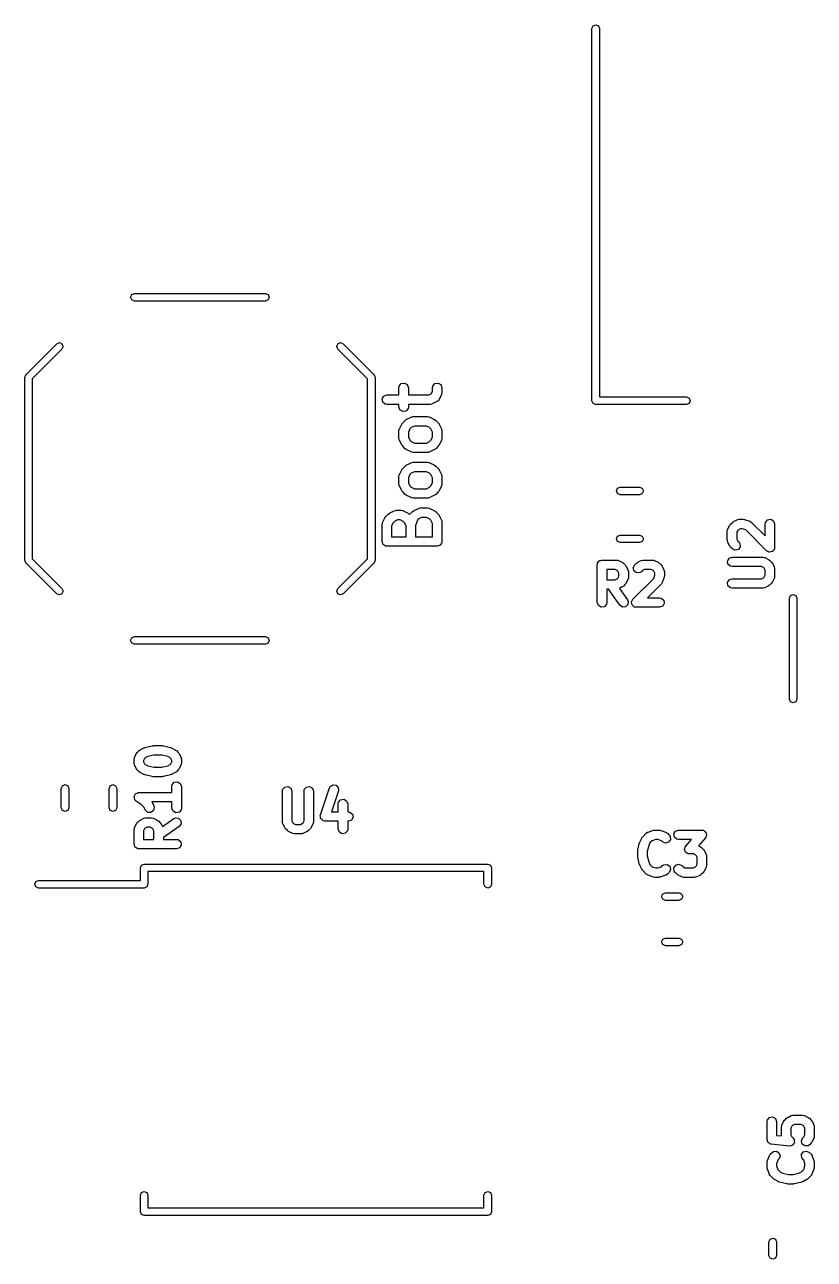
# Model space of a CAD drawing. Extents: x 184.8 to 212.7, y -69.8 to -26.1.
# Drawn here: x 184.83 to 197.35, y -47.03 to -27.46 of the extents above; entities that cross this region are included whole.
import ezdxf

# ---------------------------------------------------------------- set-up
doc = ezdxf.new("R2010")
doc.units = 0
doc.layers.add('BLACK', color=7, linetype='CONTINUOUS')

msp = doc.modelspace()

# ---------------------------------------------------------------- linework, layer by layer
at = {"layer": 'BLACK', "linetype": 'CONTINUOUS'}
for p, q in [((193.828, -27.52), (193.846, -27.4776)), ((193.828, -33.42), (193.828, -27.52)), ((193.846, -27.4776), (193.888, -27.46)), ((193.888, -27.46), (193.931, -27.4776)), ((193.931, -27.4776), (193.948, -27.52)), ((193.948, -27.52), (193.948, -33.36)), ((186.51, -31.78), (186.528, -31.7376)), ((186.528, -31.8224), (186.51, -31.78)), ((186.528, -31.7376), (186.57, -31.72)), ((186.57, -31.84), (186.528, -31.8224)), ((186.57, -31.72), (188.65, -31.72)), ((188.65, -31.84), (186.57, -31.84)), ((188.65, -31.72), (188.692, -31.7376)), ((188.692, -31.8224), (188.65, -31.84)), ((188.692, -31.7376), (188.71, -31.78)), ((188.71, -31.78), (188.692, -31.8224)), ((184.848, -33.0076), (185.338, -32.5176)), ((185.422, -32.6024), (184.95, -33.0749)), ((185.338, -32.5176), (185.38, -32.5)), ((185.38, -32.5), (185.422, -32.5176)), ((185.422, -32.5176), (185.44, -32.56)), ((185.44, -32.56), (185.422, -32.6024)), ((189.78, -32.56), (189.798, -32.5176)), ((189.798, -32.6024), (189.78, -32.56)), ((189.798, -32.5176), (189.84, -32.5)), ((190.27, -33.0749), (189.798, -32.6024)), ((189.84, -32.5), (189.882, -32.5176)), ((189.882, -32.5176), (190.372, -33.0076)), ((184.83, -33.05), (184.848, -33.0076)), ((184.83, -35.95), (184.83, -33.05)), ((184.848, -33.0076), (184.848, -33.0076)), ((190.372, -33.0076), (190.39, -33.05)), ((190.39, -33.05), (190.39, -35.95)), ((184.95, -33.0749), (184.95, -35.9251)), ((190.27, -35.9251), (190.27, -33.0749)), ((190.766, -33.2138), (190.77, -33.1882)), ((190.766, -33.3293), (190.766, -33.2138)), ((190.77, -33.1882), (190.803, -33.1489)), ((190.803, -33.1489), (190.854, -33.1399)), ((190.854, -33.1399), (190.898, -33.1656)), ((190.898, -33.1656), (190.916, -33.2138)), ((190.916, -33.2138), (190.916, -33.3293)), ((191.299, -33.2138), (191.303, -33.1882)), ((191.299, -33.2723), (191.299, -33.2138)), ((191.303, -33.1882), (191.336, -33.1489)), ((191.336, -33.1489), (191.387, -33.1399)), ((191.387, -33.1399), (191.431, -33.1656)), ((191.431, -33.1656), (191.449, -33.2138)), ((191.449, -33.2138), (191.449, -33.29)), ((190.5, -33.3913), (190.526, -33.3468)), ((190.509, -33.4418), (190.5, -33.3913)), ((190.548, -33.4748), (190.509, -33.4418)), ((190.526, -33.3468), (190.574, -33.3293)), ((190.574, -33.3293), (190.766, -33.3293)), ((190.916, -33.3293), (191.242, -33.3293)), ((191.242, -33.3293), (191.28, -33.3103)), ((191.28, -33.3103), (191.299, -33.2723)), ((191.369, -33.4333), (191.293, -33.4714)), ((191.377, -33.4251), (191.369, -33.4333)), ((191.387, -33.4207), (191.377, -33.4251)), ((191.403, -33.3997), (191.387, -33.4207)), ((191.441, -33.3235), (191.403, -33.3997)), ((191.444, -33.3157), (191.441, -33.3191)), ((191.441, -33.3191), (191.441, -33.3235)), ((191.449, -33.29), (191.444, -33.3157)), ((193.846, -33.4624), (193.828, -33.42)), ((193.888, -33.48), (193.846, -33.4624)), ((193.948, -33.36), (195.328, -33.36)), ((195.328, -33.36), (195.371, -33.3776)), ((195.371, -33.4624), (195.328, -33.48)), ((195.371, -33.3776), (195.388, -33.42)), ((195.388, -33.42), (195.371, -33.4624)), ((190.574, -33.4793), (190.548, -33.4748)), ((190.766, -33.4793), (190.574, -33.4793)), ((190.766, -33.5186), (190.766, -33.4793)), ((190.783, -33.5668), (190.766, -33.5186)), ((190.828, -33.5924), (190.783, -33.5668)), ((190.878, -33.5835), (190.828, -33.5924)), ((190.911, -33.5442), (190.878, -33.5835)), ((190.916, -33.5186), (190.911, -33.5442)), ((191.26, -33.4793), (190.916, -33.4793)), ((190.916, -33.4793), (190.916, -33.5186)), ((191.264, -33.4778), (191.26, -33.4793)), ((191.268, -33.4788), (191.264, -33.4778)), ((191.293, -33.4714), (191.268, -33.4788)), ((195.328, -33.48), (193.888, -33.48)), ((190.773, -33.866), (190.812, -33.7898)), ((190.812, -33.7898), (190.825, -33.7718)), ((190.825, -33.7718), (190.826, -33.7703)), ((190.826, -33.7703), (190.864, -33.7322)), ((190.864, -33.7322), (190.882, -33.7193)), ((190.882, -33.7193), (190.883, -33.7182)), ((190.883, -33.7182), (190.959, -33.6801)), ((190.961, -33.8469), (190.94, -33.8678)), ((190.959, -33.6801), (190.984, -33.6726)), ((191.011, -33.8221), (190.961, -33.8469)), ((190.984, -33.6726), (190.989, -33.6737)), ((190.989, -33.6737), (190.993, -33.6721)), ((190.993, -33.6721), (191.222, -33.6721)), ((191.204, -33.8221), (191.011, -33.8221)), ((191.253, -33.8469), (191.204, -33.8221)), ((191.222, -33.6721), (191.247, -33.6767)), ((191.247, -33.6767), (191.251, -33.6795)), ((191.251, -33.6795), (191.255, -33.6801)), ((191.274, -33.8678), (191.253, -33.8469)), ((191.255, -33.6801), (191.331, -33.7182)), ((191.331, -33.7182), (191.349, -33.7315)), ((191.349, -33.7315), (191.351, -33.7322)), ((191.351, -33.7322), (191.389, -33.7703)), ((191.389, -33.7703), (191.402, -33.7887)), ((191.402, -33.7887), (191.403, -33.7898)), ((191.403, -33.7898), (191.441, -33.866)), ((190.766, -33.8995), (190.77, -33.8739)), ((190.766, -34.0138), (190.766, -33.8995)), ((190.767, -34.018), (190.766, -34.0138)), ((190.766, -34.0224), (190.767, -34.018)), ((190.773, -34.0474), (190.766, -34.0224)), ((190.77, -33.8739), (190.773, -33.8704)), ((190.773, -33.8704), (190.773, -33.866)), ((190.812, -34.1235), (190.773, -34.0474)), ((190.94, -33.8678), (190.916, -33.9172)), ((190.916, -33.9172), (190.916, -33.9961)), ((190.916, -33.9961), (190.94, -34.0456)), ((190.94, -34.0456), (190.961, -34.0665)), ((191.253, -34.0665), (191.274, -34.0456)), ((191.299, -33.9172), (191.274, -33.8678)), ((191.274, -34.0456), (191.299, -33.9961)), ((191.299, -33.9961), (191.299, -33.9172)), ((191.441, -34.0474), (191.403, -34.1235)), ((191.441, -33.866), (191.448, -33.8909)), ((191.444, -34.0395), (191.441, -34.0429)), ((191.441, -34.0429), (191.441, -34.0474)), ((191.449, -34.0138), (191.444, -34.0395)), ((191.448, -33.8909), (191.447, -33.8953)), ((191.447, -33.8953), (191.449, -33.8995)), ((191.449, -33.8995), (191.449, -34.0138)), ((190.813, -34.1247), (190.812, -34.1235)), ((190.826, -34.143), (190.813, -34.1247)), ((190.864, -34.1811), (190.826, -34.143)), ((190.865, -34.1818), (190.864, -34.1811)), ((190.883, -34.1952), (190.865, -34.1818)), ((190.959, -34.2333), (190.883, -34.1952)), ((190.964, -34.2338), (190.959, -34.2333)), ((190.961, -34.0665), (191.011, -34.0912)), ((190.967, -34.2367), (190.964, -34.2338)), ((190.993, -34.2412), (190.967, -34.2367)), ((191.222, -34.2412), (190.993, -34.2412)), ((191.011, -34.0912), (191.204, -34.0912)), ((191.204, -34.0912), (191.253, -34.0665)), ((191.226, -34.2397), (191.222, -34.2412)), ((191.23, -34.2407), (191.226, -34.2397)), ((191.255, -34.2333), (191.23, -34.2407)), ((191.331, -34.1952), (191.255, -34.2333)), ((191.332, -34.194), (191.331, -34.1952)), ((191.351, -34.1811), (191.332, -34.194)), ((191.389, -34.143), (191.351, -34.1811)), ((191.39, -34.1415), (191.389, -34.143)), ((191.403, -34.1235), (191.39, -34.1415)), ((190.864, -34.456), (190.882, -34.4432)), ((190.882, -34.4432), (190.883, -34.442)), ((190.883, -34.442), (190.959, -34.4039)), ((190.959, -34.4039), (190.984, -34.3964)), ((190.984, -34.3964), (190.989, -34.3975)), ((190.989, -34.3975), (190.993, -34.396)), ((190.993, -34.396), (191.222, -34.396)), ((191.222, -34.396), (191.247, -34.4005)), ((191.247, -34.4005), (191.251, -34.4034)), ((191.251, -34.4034), (191.255, -34.4039)), ((191.255, -34.4039), (191.331, -34.442)), ((191.331, -34.442), (191.349, -34.4553)), ((190.766, -34.6233), (190.77, -34.5977)), ((190.766, -34.7376), (190.766, -34.6233)), ((190.77, -34.5977), (190.773, -34.5942)), ((190.773, -34.5898), (190.812, -34.5136)), ((190.773, -34.5942), (190.773, -34.5898)), ((190.812, -34.5136), (190.825, -34.4956)), ((190.825, -34.4956), (190.826, -34.4941)), ((190.826, -34.4941), (190.864, -34.456)), ((190.94, -34.5916), (190.916, -34.641)), ((190.961, -34.5707), (190.94, -34.5916)), ((191.011, -34.546), (190.961, -34.5707)), ((191.204, -34.546), (191.011, -34.546)), ((191.253, -34.5707), (191.204, -34.546)), ((191.274, -34.5916), (191.253, -34.5707)), ((191.299, -34.641), (191.274, -34.5916)), ((191.349, -34.4553), (191.351, -34.456)), ((191.351, -34.456), (191.389, -34.4941)), ((191.389, -34.4941), (191.402, -34.5125)), ((191.402, -34.5125), (191.403, -34.5136)), ((191.403, -34.5136), (191.441, -34.5898)), ((191.441, -34.5898), (191.448, -34.6148)), ((191.448, -34.6148), (191.447, -34.6191)), ((191.447, -34.6191), (191.449, -34.6233)), ((191.449, -34.6233), (191.449, -34.7376)), ((190.767, -34.7418), (190.766, -34.7376)), ((190.766, -34.7462), (190.767, -34.7418)), ((190.773, -34.7712), (190.766, -34.7462)), ((190.812, -34.8473), (190.773, -34.7712)), ((190.916, -34.641), (190.916, -34.7199)), ((190.916, -34.7199), (190.94, -34.7694)), ((190.94, -34.7694), (190.961, -34.7903)), ((190.961, -34.7903), (191.011, -34.815)), ((191.011, -34.815), (191.204, -34.815)), ((191.204, -34.815), (191.253, -34.7903)), ((191.253, -34.7903), (191.274, -34.7694)), ((191.274, -34.7694), (191.299, -34.7199)), ((191.299, -34.7199), (191.299, -34.641)), ((191.441, -34.7712), (191.403, -34.8473)), ((191.444, -34.7633), (191.441, -34.7667)), ((191.441, -34.7667), (191.441, -34.7712)), ((191.449, -34.7376), (191.444, -34.7633)), ((194.216, -34.85), (194.234, -34.8076)), ((194.234, -34.8076), (194.276, -34.79)), ((194.276, -34.79), (194.584, -34.79)), ((194.584, -34.79), (194.626, -34.8076)), ((194.626, -34.8076), (194.644, -34.85)), ((190.813, -34.8485), (190.812, -34.8473)), ((190.826, -34.8668), (190.813, -34.8485)), ((190.864, -34.9049), (190.826, -34.8668)), ((190.865, -34.9056), (190.864, -34.9049)), ((190.883, -34.919), (190.865, -34.9056)), ((190.959, -34.9571), (190.883, -34.919)), ((190.964, -34.9576), (190.959, -34.9571)), ((190.967, -34.9605), (190.964, -34.9576)), ((190.993, -34.965), (190.967, -34.9605)), ((191.222, -34.965), (190.993, -34.965)), ((191.226, -34.9635), (191.222, -34.965)), ((191.23, -34.9645), (191.226, -34.9635)), ((191.255, -34.9571), (191.23, -34.9645)), ((191.331, -34.919), (191.255, -34.9571)), ((191.332, -34.9178), (191.331, -34.919)), ((191.351, -34.9049), (191.332, -34.9178)), ((191.389, -34.8668), (191.351, -34.9049)), ((191.39, -34.8654), (191.389, -34.8668)), ((191.403, -34.8473), (191.39, -34.8654)), ((194.234, -34.8924), (194.216, -34.85)), ((194.276, -34.91), (194.234, -34.8924)), ((194.584, -34.91), (194.276, -34.91)), ((194.626, -34.8924), (194.584, -34.91)), ((194.644, -34.85), (194.626, -34.8924)), ((190.559, -35.256), (190.597, -35.2179)), ((190.597, -35.2179), (190.615, -35.2051)), ((190.615, -35.2051), (190.617, -35.2039)), ((190.617, -35.2039), (190.693, -35.1658)), ((190.693, -35.1658), (190.718, -35.1583)), ((190.718, -35.1583), (190.722, -35.1594)), ((190.722, -35.1594), (190.726, -35.1579)), ((190.726, -35.1579), (190.802, -35.1579)), ((190.802, -35.1579), (190.828, -35.1624)), ((190.828, -35.1624), (190.832, -35.1653)), ((190.832, -35.1653), (190.836, -35.1658)), ((190.836, -35.1658), (190.912, -35.2039)), ((190.912, -35.2039), (190.93, -35.2172)), ((190.93, -35.2172), (190.932, -35.2179)), ((190.932, -35.2179), (190.937, -35.2228)), ((190.937, -35.2228), (190.938, -35.222)), ((190.938, -35.222), (190.94, -35.2179)), ((190.94, -35.2179), (190.978, -35.1798)), ((190.978, -35.1798), (190.996, -35.167)), ((190.996, -35.167), (190.998, -35.1658)), ((190.998, -35.1658), (191.074, -35.1277)), ((191.074, -35.1277), (191.099, -35.1203)), ((191.099, -35.1203), (191.103, -35.1213)), ((191.103, -35.1213), (191.107, -35.1198)), ((191.107, -35.1198), (191.222, -35.1198)), ((191.222, -35.1198), (191.247, -35.1243)), ((191.247, -35.1243), (191.251, -35.1272)), ((191.251, -35.1272), (191.255, -35.1277)), ((191.255, -35.1277), (191.331, -35.1658)), ((191.331, -35.1658), (191.349, -35.1791)), ((191.349, -35.1791), (191.351, -35.1798)), ((191.351, -35.1798), (191.389, -35.2179)), ((191.389, -35.2179), (191.402, -35.2363)), ((190.499, -35.3852), (190.503, -35.3596)), ((190.499, -35.6519), (190.499, -35.3852)), ((190.503, -35.3596), (190.506, -35.3561)), ((190.506, -35.3561), (190.507, -35.3517)), ((190.507, -35.3517), (190.545, -35.2755)), ((190.545, -35.2755), (190.558, -35.2575)), ((190.558, -35.2575), (190.559, -35.256)), ((190.674, -35.3535), (190.649, -35.4029)), ((190.649, -35.4029), (190.649, -35.5769)), ((190.695, -35.3326), (190.674, -35.3535)), ((190.744, -35.3079), (190.695, -35.3326)), ((190.785, -35.3079), (190.744, -35.3079)), ((190.834, -35.3326), (190.785, -35.3079)), ((190.855, -35.3535), (190.834, -35.3326)), ((190.88, -35.4029), (190.855, -35.3535)), ((190.88, -35.5769), (190.88, -35.4029)), ((191.059, -35.3115), (191.03, -35.3974)), ((191.03, -35.3974), (191.03, -35.5769)), ((191.075, -35.2945), (191.059, -35.3115)), ((191.125, -35.2698), (191.075, -35.2945)), ((191.204, -35.2698), (191.125, -35.2698)), ((191.253, -35.2945), (191.204, -35.2698)), ((191.274, -35.3154), (191.253, -35.2945)), ((191.299, -35.3648), (191.274, -35.3154)), ((191.299, -35.5769), (191.299, -35.3648)), ((191.402, -35.2363), (191.403, -35.2374)), ((191.403, -35.2374), (191.441, -35.3136)), ((191.441, -35.3136), (191.448, -35.3386)), ((191.448, -35.3386), (191.447, -35.3429)), ((191.447, -35.3429), (191.449, -35.3471)), ((191.449, -35.3471), (191.449, -35.6519)), ((195.983, -35.455), (196.012, -35.3979)), ((196.012, -35.3979), (196.025, -35.3799)), ((196.025, -35.3799), (196.026, -35.3784)), ((196.026, -35.3784), (196.055, -35.3498)), ((196.055, -35.3498), (196.073, -35.337)), ((196.073, -35.337), (196.074, -35.3358)), ((196.074, -35.3358), (196.131, -35.3072)), ((196.131, -35.3072), (196.156, -35.2998)), ((196.156, -35.2998), (196.161, -35.3008)), ((196.161, -35.3008), (196.165, -35.2993)), ((196.165, -35.2993), (196.222, -35.2993)), ((196.222, -35.2993), (196.244, -35.3032)), ((196.244, -35.3032), (196.246, -35.3031)), ((196.246, -35.3031), (196.331, -35.3317)), ((196.331, -35.3317), (196.354, -35.3441)), ((196.354, -35.3441), (196.357, -35.3479)), ((196.357, -35.3479), (196.361, -35.3498)), ((196.361, -35.3498), (196.575, -35.5646)), ((196.575, -35.3743), (196.58, -35.3486)), ((196.575, -35.5646), (196.575, -35.3743)), ((196.58, -35.3486), (196.613, -35.3093)), ((196.613, -35.3093), (196.663, -35.3004)), ((196.663, -35.3004), (196.708, -35.3261)), ((196.708, -35.3261), (196.725, -35.3743)), ((196.725, -35.3743), (196.725, -35.7457)), ((190.649, -35.5769), (190.88, -35.5769)), ((191.03, -35.5769), (191.299, -35.5769)), ((194.216, -35.61), (194.234, -35.5676)), ((194.234, -35.6524), (194.216, -35.61)), ((194.234, -35.5676), (194.276, -35.55)), ((194.276, -35.55), (194.584, -35.55)), ((194.584, -35.55), (194.626, -35.5676)), ((194.626, -35.5676), (194.644, -35.61)), ((194.644, -35.61), (194.626, -35.6524)), ((195.975, -35.4886), (195.98, -35.4629)), ((195.975, -35.6314), (195.975, -35.4886)), ((195.98, -35.4629), (195.983, -35.4595)), ((195.983, -35.4595), (195.983, -35.455)), ((196.141, -35.4759), (196.125, -35.5063)), ((196.125, -35.5063), (196.125, -35.6137)), ((196.125, -35.6137), (196.141, -35.6441)), ((196.152, -35.4645), (196.141, -35.4759)), ((196.182, -35.4493), (196.152, -35.4645)), ((196.21, -35.4493), (196.182, -35.4493)), ((196.267, -35.4684), (196.21, -35.4493)), ((196.597, -35.7987), (196.267, -35.4684)), ((190.506, -35.6702), (190.499, -35.6519)), ((190.509, -35.6894), (190.506, -35.6702)), ((190.514, -35.6938), (190.509, -35.6894)), ((190.516, -35.7001), (190.514, -35.6938)), ((190.533, -35.7099), (190.516, -35.7001)), ((190.548, -35.7224), (190.533, -35.7099)), ((190.558, -35.7241), (190.548, -35.7224)), ((190.561, -35.7258), (190.558, -35.7241)), ((190.564, -35.7252), (190.561, -35.7258)), ((190.574, -35.7269), (190.564, -35.7252)), ((191.374, -35.7269), (190.574, -35.7269)), ((191.392, -35.7202), (191.374, -35.7269)), ((191.411, -35.7169), (191.392, -35.7202)), ((191.416, -35.7117), (191.411, -35.7169)), ((191.422, -35.7094), (191.416, -35.7117)), ((191.432, -35.6925), (191.422, -35.7094)), ((191.444, -35.6776), (191.432, -35.6925)), ((191.446, -35.6678), (191.444, -35.6776)), ((191.448, -35.6649), (191.446, -35.6678)), ((191.449, -35.6519), (191.447, -35.6616)), ((191.447, -35.6616), (191.448, -35.6649)), ((194.276, -35.67), (194.234, -35.6524)), ((194.584, -35.67), (194.276, -35.67)), ((194.626, -35.6524), (194.584, -35.67)), ((195.977, -35.6356), (195.975, -35.6314)), ((195.976, -35.64), (195.977, -35.6356)), ((195.983, -35.665), (195.976, -35.64)), ((196.012, -35.7221), (195.983, -35.665)), ((196.013, -35.7232), (196.012, -35.7221)), ((196.026, -35.7416), (196.013, -35.7232)), ((196.055, -35.7702), (196.026, -35.7416)), ((196.101, -35.7919), (196.055, -35.7702)), ((196.151, -35.7786), (196.101, -35.7919)), ((196.141, -35.6441), (196.161, -35.6641)), ((196.18, -35.7366), (196.151, -35.7786)), ((196.161, -35.6641), (196.176, -35.6854)), ((196.176, -35.6854), (196.18, -35.7366)), ((196.618, -35.8083), (196.597, -35.7987)), ((196.637, -35.8196), (196.618, -35.8083)), ((196.688, -35.8107), (196.666, -35.8146)), ((196.69, -35.808), (196.688, -35.8107)), ((196.693, -35.8072), (196.69, -35.808)), ((196.706, -35.7887), (196.693, -35.8072)), ((196.721, -35.7714), (196.706, -35.7887)), ((196.722, -35.7668), (196.721, -35.7714)), ((196.723, -35.7651), (196.722, -35.7668)), ((196.725, -35.7457), (196.723, -35.7618)), ((196.723, -35.7618), (196.723, -35.7651)), ((184.848, -35.9924), (184.83, -35.95)), ((185.338, -36.4824), (184.848, -35.9924)), ((184.95, -35.9251), (185.422, -36.3976)), ((189.798, -36.3976), (190.27, -35.9251)), ((190.372, -35.9924), (189.882, -36.4824)), ((190.39, -35.95), (190.372, -35.9924)), ((193.913, -36.0074), (193.915, -36.0045)), ((193.914, -36.0107), (193.913, -36.0074)), ((193.915, -36.0045), (193.917, -35.9948)), ((193.917, -35.9948), (193.929, -35.9798)), ((193.929, -35.9798), (193.939, -35.963)), ((193.939, -35.963), (193.945, -35.9607)), ((193.945, -35.9607), (193.95, -35.9555)), ((193.95, -35.9555), (193.969, -35.9521)), ((193.969, -35.9521), (193.987, -35.9454)), ((193.987, -35.9454), (194.216, -35.9454)), ((194.216, -35.9454), (194.241, -35.95)), ((194.241, -35.95), (194.245, -35.9528)), ((194.245, -35.9528), (194.249, -35.9533)), ((194.249, -35.9533), (194.306, -35.9819)), ((194.306, -35.9819), (194.324, -35.9953)), ((194.324, -35.9953), (194.326, -35.996)), ((194.326, -35.996), (194.354, -36.0245)), ((194.506, -36.0245), (194.534, -35.996)), ((194.534, -35.996), (194.552, -35.9831)), ((194.552, -35.9831), (194.554, -35.9819)), ((194.554, -35.9819), (194.611, -35.9533)), ((194.611, -35.9533), (194.636, -35.9459)), ((194.636, -35.9459), (194.64, -35.947)), ((194.64, -35.947), (194.644, -35.9454)), ((194.644, -35.9454), (194.787, -35.9454)), ((194.787, -35.9454), (194.813, -35.95)), ((194.813, -35.95), (194.816, -35.9528)), ((194.816, -35.9528), (194.821, -35.9533)), ((194.821, -35.9533), (194.878, -35.9819)), ((194.878, -35.9819), (194.896, -35.9953)), ((194.896, -35.9953), (194.897, -35.996)), ((194.897, -35.996), (194.926, -36.0245)), ((195.977, -35.9613), (196.002, -35.9168)), ((195.985, -36.0118), (195.977, -35.9613)), ((196.002, -35.9168), (196.05, -35.8993)), ((196.05, -35.8993), (196.536, -35.8993)), ((196.536, -35.8993), (196.562, -35.9038)), ((196.562, -35.9038), (196.565, -35.9067)), ((196.565, -35.9067), (196.57, -35.9072)), ((196.57, -35.9072), (196.627, -35.9358)), ((196.627, -35.9358), (196.645, -35.9491)), ((196.641, -35.819), (196.637, -35.8196)), ((196.644, -35.8204), (196.641, -35.819)), ((196.666, -35.8146), (196.644, -35.8204)), ((196.645, -35.9491), (196.646, -35.9498)), ((196.646, -35.9498), (196.675, -35.9784)), ((196.675, -35.9784), (196.688, -35.9968)), ((196.688, -35.9968), (196.689, -35.9979)), ((196.689, -35.9979), (196.718, -36.055)), ((193.912, -36.0204), (193.914, -36.0107)), ((193.912, -36.6204), (193.912, -36.0204)), ((194.198, -36.0954), (194.062, -36.0954)), ((194.062, -36.0954), (194.062, -36.2597)), ((194.228, -36.1106), (194.198, -36.0954)), ((194.24, -36.122), (194.228, -36.1106)), ((194.255, -36.1524), (194.24, -36.122)), ((194.24, -36.2331), (194.255, -36.2027)), ((194.255, -36.2027), (194.255, -36.1524)), ((194.354, -36.0245), (194.367, -36.0429)), ((194.367, -36.0429), (194.369, -36.044)), ((194.369, -36.044), (194.397, -36.1012)), ((194.397, -36.1012), (194.405, -36.1261)), ((194.405, -36.1261), (194.403, -36.1305)), ((194.403, -36.1305), (194.405, -36.1347)), ((194.405, -36.1347), (194.405, -36.2204)), ((194.484, -36.071), (194.506, -36.0245)), ((194.497, -36.1206), (194.484, -36.071)), ((194.539, -36.15), (194.497, -36.1206)), ((194.59, -36.1455), (194.539, -36.15)), ((194.612, -36.1306), (194.59, -36.1455)), ((194.632, -36.1106), (194.612, -36.1306)), ((194.662, -36.0954), (194.632, -36.1106)), ((194.769, -36.0954), (194.662, -36.0954)), ((194.8, -36.1106), (194.769, -36.0954)), ((194.811, -36.122), (194.8, -36.1106)), ((194.807, -36.2371), (194.826, -36.1797)), ((194.826, -36.1524), (194.811, -36.122)), ((194.826, -36.1797), (194.826, -36.1524)), ((194.926, -36.0245), (194.939, -36.0429)), ((194.939, -36.0429), (194.94, -36.044)), ((194.94, -36.044), (194.969, -36.1012)), ((194.969, -36.1012), (194.976, -36.1261)), ((194.976, -36.1919), (194.973, -36.2139)), ((194.976, -36.1261), (194.975, -36.1305)), ((194.975, -36.1305), (194.976, -36.1347)), ((194.976, -36.1347), (194.976, -36.1919)), ((196.025, -36.0448), (195.985, -36.0118)), ((196.05, -36.0493), (196.025, -36.0448)), ((196.518, -36.0493), (196.05, -36.0493)), ((196.549, -36.0645), (196.518, -36.0493)), ((196.56, -36.0759), (196.549, -36.0645)), ((196.575, -36.1063), (196.56, -36.0759)), ((196.56, -36.2156), (196.575, -36.1852)), ((196.575, -36.1852), (196.575, -36.1063)), ((196.718, -36.055), (196.725, -36.08)), ((196.725, -36.2029), (196.721, -36.2285)), ((196.725, -36.08), (196.724, -36.0844)), ((196.724, -36.0844), (196.725, -36.0886)), ((196.725, -36.0886), (196.725, -36.2029)), ((185.422, -36.3976), (185.44, -36.44)), ((189.78, -36.44), (189.798, -36.3976)), ((194.062, -36.2597), (194.198, -36.2597)), ((194.198, -36.2597), (194.228, -36.2445)), ((194.228, -36.2445), (194.24, -36.2331)), ((194.306, -36.3732), (194.264, -36.3947)), ((194.264, -36.3947), (194.391, -36.5774)), ((194.308, -36.372), (194.306, -36.3732)), ((194.326, -36.3592), (194.308, -36.372)), ((194.354, -36.3306), (194.326, -36.3592)), ((194.355, -36.3291), (194.354, -36.3306)), ((194.369, -36.3111), (194.355, -36.3291)), ((194.397, -36.254), (194.369, -36.3111)), ((194.398, -36.2495), (194.397, -36.254)), ((194.4, -36.2461), (194.398, -36.2495)), ((194.405, -36.2204), (194.4, -36.2461)), ((194.477, -36.5674), (194.807, -36.2371)), ((194.926, -36.3306), (194.711, -36.5454)), ((194.928, -36.3265), (194.926, -36.3306)), ((194.932, -36.3242), (194.928, -36.3265)), ((194.944, -36.3013), (194.932, -36.3242)), ((194.973, -36.2156), (194.944, -36.3013)), ((194.973, -36.2139), (194.973, -36.2156)), ((195.977, -36.3041), (196.002, -36.2597)), ((195.985, -36.3546), (195.977, -36.3041)), ((196.025, -36.3876), (195.985, -36.3546)), ((196.002, -36.2597), (196.05, -36.2421)), ((196.05, -36.3921), (196.025, -36.3876)), ((196.05, -36.2421), (196.518, -36.2421)), ((196.536, -36.3921), (196.05, -36.3921)), ((196.518, -36.2421), (196.549, -36.2269)), ((196.54, -36.3906), (196.536, -36.3921)), ((196.545, -36.3917), (196.54, -36.3906)), ((196.57, -36.3842), (196.545, -36.3917)), ((196.549, -36.2269), (196.56, -36.2156)), ((196.627, -36.3557), (196.57, -36.3842)), ((196.628, -36.3545), (196.627, -36.3557)), ((196.646, -36.3416), (196.628, -36.3545)), ((196.675, -36.313), (196.646, -36.3416)), ((196.676, -36.3116), (196.675, -36.313)), ((196.689, -36.2935), (196.676, -36.3116)), ((196.718, -36.2364), (196.689, -36.2935)), ((196.721, -36.2285), (196.718, -36.2319)), ((196.718, -36.2319), (196.718, -36.2364)), ((185.38, -36.5), (185.338, -36.4824)), ((185.422, -36.4824), (185.38, -36.5)), ((185.44, -36.44), (185.422, -36.4824)), ((189.798, -36.4824), (189.78, -36.44)), ((189.84, -36.5), (189.798, -36.4824)), ((189.882, -36.4824), (189.84, -36.5)), ((194.091, -36.4097), (194.062, -36.4097)), ((194.062, -36.4097), (194.062, -36.6204)), ((194.269, -36.6634), (194.091, -36.4097)), ((194.391, -36.5774), (194.402, -36.601)), ((194.456, -36.6074), (194.467, -36.5878)), ((194.467, -36.5878), (194.477, -36.5674)), ((194.711, -36.5454), (194.901, -36.5454)), ((194.901, -36.5454), (194.927, -36.55)), ((194.927, -36.55), (194.966, -36.5829)), ((194.966, -36.5829), (194.975, -36.6335)), ((196.96, -36.55), (196.978, -36.5076)), ((196.96, -37.35), (196.96, -36.55)), ((196.978, -36.5076), (197.02, -36.49)), ((197.02, -36.49), (197.062, -36.5076)), ((197.062, -36.5076), (197.08, -36.55)), ((197.08, -36.55), (197.08, -37.35)), ((193.93, -36.6686), (193.912, -36.6204)), ((193.974, -36.6943), (193.93, -36.6686)), ((194.025, -36.6854), (193.974, -36.6943)), ((194.058, -36.6461), (194.025, -36.6854)), ((194.062, -36.6204), (194.058, -36.6461)), ((194.311, -36.6929), (194.269, -36.6634)), ((194.362, -36.6884), (194.311, -36.6929)), ((194.398, -36.6521), (194.362, -36.6884)), ((194.402, -36.601), (194.398, -36.6521)), ((194.455, -36.6139), (194.457, -36.6108)), ((194.461, -36.6357), (194.455, -36.6139)), ((194.457, -36.6108), (194.456, -36.6074)), ((194.465, -36.6579), (194.461, -36.6357)), ((194.468, -36.6601), (194.465, -36.6579)), ((194.469, -36.6634), (194.468, -36.6601)), ((194.487, -36.6764), (194.469, -36.6634)), ((194.504, -36.6909), (194.487, -36.6764)), ((194.509, -36.6917), (194.504, -36.6909)), ((194.511, -36.6929), (194.509, -36.6917)), ((194.514, -36.6926), (194.511, -36.6929)), ((194.53, -36.6954), (194.514, -36.6926)), ((194.901, -36.6954), (194.53, -36.6954)), ((194.95, -36.6779), (194.901, -36.6954)), ((194.975, -36.6335), (194.95, -36.6779)), ((186.51, -37.22), (186.528, -37.1776)), ((186.528, -37.1776), (186.57, -37.16)), ((186.57, -37.16), (188.65, -37.16)), ((188.65, -37.16), (188.692, -37.1776)), ((188.692, -37.1776), (188.71, -37.22)), ((186.528, -37.2624), (186.51, -37.22)), ((186.57, -37.28), (186.528, -37.2624)), ((188.65, -37.28), (186.57, -37.28)), ((188.692, -37.2624), (188.65, -37.28)), ((188.71, -37.22), (188.692, -37.2624)), ((196.96, -38.15), (196.96, -37.35)), ((197.08, -37.35), (197.08, -38.15)), ((196.978, -38.1924), (196.96, -38.15)), ((197.08, -38.15), (197.062, -38.1924)), ((197.02, -38.21), (196.978, -38.1924)), ((197.062, -38.1924), (197.02, -38.21)), ((186.664, -38.9529), (186.721, -38.9243)), ((186.721, -38.9243), (186.734, -38.9207)), ((186.734, -38.9207), (186.737, -38.9187)), ((186.737, -38.9187), (186.851, -38.8901)), ((186.851, -38.8901), (186.866, -38.889)), ((186.866, -38.889), (186.869, -38.8879)), ((186.869, -38.8879), (187.012, -38.8879)), ((187.012, -38.8879), (187.027, -38.8905)), ((187.027, -38.8905), (187.03, -38.8901)), ((187.03, -38.8901), (187.144, -38.9187)), ((187.144, -38.9187), (187.156, -38.9239)), ((187.156, -38.9239), (187.16, -38.9243)), ((187.16, -38.9243), (187.217, -38.9529)), ((186.565, -39.1057), (186.57, -39.0801)), ((186.565, -39.1629), (186.565, -39.1057)), ((186.57, -39.0801), (186.573, -39.0766)), ((186.573, -39.0722), (186.602, -39.015)), ((186.573, -39.0766), (186.573, -39.0722)), ((186.602, -39.015), (186.615, -38.997)), ((186.615, -38.997), (186.616, -38.9955)), ((186.616, -38.9955), (186.645, -38.967)), ((186.645, -38.967), (186.663, -38.9541)), ((186.663, -38.9541), (186.664, -38.9529)), ((186.731, -39.093), (186.715, -39.1234)), ((186.715, -39.1234), (186.715, -39.1452)), ((186.742, -39.0816), (186.731, -39.093)), ((186.781, -39.0622), (186.742, -39.0816)), ((186.878, -39.0379), (186.781, -39.0622)), ((187.003, -39.0379), (186.878, -39.0379)), ((187.1, -39.0622), (187.003, -39.0379)), ((187.139, -39.0816), (187.1, -39.0622)), ((187.15, -39.093), (187.139, -39.0816)), ((187.165, -39.1234), (187.15, -39.093)), ((187.165, -39.1452), (187.165, -39.1234)), ((187.217, -38.9529), (187.235, -38.9663)), ((187.235, -38.9663), (187.236, -38.967)), ((187.236, -38.967), (187.265, -38.9955)), ((187.265, -38.9955), (187.278, -39.0139)), ((187.278, -39.0139), (187.279, -39.015)), ((187.279, -39.015), (187.308, -39.0722)), ((187.308, -39.0722), (187.315, -39.0971)), ((187.315, -39.0971), (187.314, -39.1015)), ((187.314, -39.1015), (187.315, -39.1057)), ((187.315, -39.1057), (187.315, -39.1629)), ((186.567, -39.1671), (186.565, -39.1629)), ((186.566, -39.1714), (186.567, -39.1671)), ((186.573, -39.1964), (186.566, -39.1714)), ((186.602, -39.2535), (186.573, -39.1964)), ((186.603, -39.2547), (186.602, -39.2535)), ((186.616, -39.273), (186.603, -39.2547)), ((186.645, -39.3016), (186.616, -39.273)), ((186.646, -39.3023), (186.645, -39.3016)), ((186.664, -39.3157), (186.646, -39.3023)), ((186.721, -39.3442), (186.664, -39.3157)), ((186.715, -39.1452), (186.731, -39.1756)), ((186.731, -39.1756), (186.742, -39.1869)), ((186.742, -39.1869), (186.781, -39.2064)), ((186.781, -39.2064), (186.878, -39.2307)), ((186.878, -39.2307), (187.003, -39.2307)), ((187.003, -39.2307), (187.1, -39.2064)), ((187.1, -39.2064), (187.139, -39.1869)), ((187.139, -39.1869), (187.15, -39.1756)), ((187.15, -39.1756), (187.165, -39.1452)), ((187.217, -39.3157), (187.16, -39.3442)), ((187.218, -39.3145), (187.217, -39.3157)), ((187.236, -39.3016), (187.218, -39.3145)), ((187.265, -39.273), (187.236, -39.3016)), ((187.266, -39.2716), (187.265, -39.273)), ((187.279, -39.2535), (187.266, -39.2716)), ((187.308, -39.1964), (187.279, -39.2535)), ((187.311, -39.1885), (187.308, -39.1919)), ((187.308, -39.1919), (187.308, -39.1964)), ((187.315, -39.1629), (187.311, -39.1885)), ((185.41, -39.5664), (185.428, -39.5239)), ((185.428, -39.5239), (185.47, -39.5064)), ((185.47, -39.5064), (185.512, -39.5239)), ((185.512, -39.5239), (185.53, -39.5664)), ((186.17, -39.5664), (186.188, -39.5239)), ((186.188, -39.5239), (186.23, -39.5064)), ((186.23, -39.5064), (186.272, -39.5239)), ((186.272, -39.5239), (186.29, -39.5664)), ((186.725, -39.3446), (186.721, -39.3442)), ((186.737, -39.3499), (186.725, -39.3446)), ((186.851, -39.3785), (186.737, -39.3499)), ((186.854, -39.3781), (186.851, -39.3785)), ((186.869, -39.3807), (186.854, -39.3781)), ((187.012, -39.3807), (186.869, -39.3807)), ((187.015, -39.3795), (187.012, -39.3807)), ((187.03, -39.3785), (187.015, -39.3795)), ((187.144, -39.3499), (187.03, -39.3785)), ((187.147, -39.3479), (187.144, -39.3499)), ((187.16, -39.3442), (187.147, -39.3479)), ((187.165, -39.5343), (187.17, -39.5086)), ((187.17, -39.5086), (187.203, -39.4693)), ((187.203, -39.4693), (187.253, -39.4604)), ((187.253, -39.4604), (187.298, -39.4861)), ((187.298, -39.4861), (187.315, -39.5343)), ((189.677, -39.5352), (189.721, -39.5084)), ((189.721, -39.5084), (189.771, -39.5159)), ((189.771, -39.5159), (189.805, -39.5543)), ((185.41, -39.8736), (185.41, -39.5664)), ((185.53, -39.5664), (185.53, -39.8736)), ((186.17, -39.8736), (186.17, -39.5664)), ((186.29, -39.5664), (186.29, -39.8736)), ((186.566, -39.7009), (186.567, -39.6969)), ((186.572, -39.7218), (186.566, -39.7009)), ((186.567, -39.6927), (186.577, -39.6738)), ((186.567, -39.6969), (186.567, -39.6927)), ((186.575, -39.7432), (186.572, -39.7218)), ((186.577, -39.6738), (186.586, -39.6539)), ((186.586, -39.6539), (186.59, -39.652)), ((186.59, -39.652), (186.592, -39.6483)), ((186.592, -39.6483), (186.613, -39.6408)), ((186.613, -39.6408), (186.632, -39.6312)), ((186.632, -39.6312), (186.636, -39.6322)), ((186.636, -39.6322), (186.64, -39.6307)), ((186.64, -39.6307), (187.165, -39.6307)), ((187.165, -39.6307), (187.165, -39.5343)), ((187.315, -39.5343), (187.315, -39.8771)), ((188.918, -39.6104), (188.922, -39.5848)), ((188.918, -40.0961), (188.918, -39.6104)), ((188.922, -39.5848), (188.955, -39.5455)), ((188.955, -39.5455), (189.006, -39.5366)), ((189.006, -39.5366), (189.05, -39.5622)), ((189.05, -39.5622), (189.068, -39.6104)), ((189.068, -39.6104), (189.068, -40.0784)), ((189.261, -39.6104), (189.265, -39.5848)), ((189.261, -40.0784), (189.261, -39.6104)), ((189.265, -39.5848), (189.298, -39.5455)), ((189.298, -39.5455), (189.349, -39.5366)), ((189.349, -39.5366), (189.393, -39.5622)), ((189.393, -39.5622), (189.411, -39.6104)), ((189.411, -39.6104), (189.411, -40.0961)), ((189.522, -39.9867), (189.665, -39.5581)), ((189.665, -39.5581), (189.677, -39.5352)), ((189.807, -39.6056), (189.697, -39.9354)), ((189.805, -39.5543), (189.807, -39.6056)), ((185.428, -39.9161), (185.41, -39.8736)), ((185.47, -39.9336), (185.428, -39.9161)), ((185.512, -39.9161), (185.47, -39.9336)), ((185.53, -39.8736), (185.512, -39.9161)), ((186.188, -39.9161), (186.17, -39.8736)), ((186.23, -39.9336), (186.188, -39.9161)), ((186.272, -39.9161), (186.23, -39.9336)), ((186.29, -39.8736), (186.272, -39.9161)), ((186.579, -39.746), (186.575, -39.7432)), ((186.58, -39.7501), (186.579, -39.746)), ((186.599, -39.7681), (186.58, -39.7501)), ((186.678, -39.8211), (186.599, -39.7681)), ((186.722, -39.8644), (186.678, -39.8211)), ((186.745, -39.9107), (186.722, -39.8644)), ((186.782, -39.946), (186.745, -39.9107)), ((186.874, -39.9185), (186.833, -39.949)), ((187.165, -39.7807), (186.846, -39.7807)), ((186.846, -39.7807), (186.849, -39.7853)), ((186.849, -39.7853), (186.85, -39.7865)), ((186.85, -39.7865), (186.879, -39.8436)), ((186.886, -39.8686), (186.874, -39.9185)), ((186.879, -39.8436), (186.886, -39.8686)), ((187.165, -39.8771), (187.165, -39.7807)), ((187.183, -39.9254), (187.165, -39.8771)), ((187.311, -39.9028), (187.278, -39.9421)), ((187.315, -39.8771), (187.311, -39.9028)), ((189.804, -39.8104), (189.808, -39.7848)), ((189.804, -39.9354), (189.804, -39.8104)), ((189.808, -39.7848), (189.841, -39.7455)), ((189.841, -39.7455), (189.892, -39.7366)), ((189.892, -39.7366), (189.936, -39.7622)), ((189.936, -39.7622), (189.954, -39.8104)), ((189.954, -39.8104), (189.954, -39.9354)), ((186.602, -40.1293), (186.615, -40.1113)), ((186.615, -40.1113), (186.616, -40.1098)), ((186.616, -40.1098), (186.645, -40.0813)), ((186.645, -40.0813), (186.663, -40.0684)), ((186.663, -40.0684), (186.664, -40.0672)), ((186.664, -40.0672), (186.721, -40.0386)), ((186.721, -40.0386), (186.746, -40.0312)), ((186.746, -40.0312), (186.75, -40.0322)), ((186.75, -40.0322), (186.755, -40.0307)), ((186.755, -40.0307), (186.84, -40.0307)), ((186.833, -39.949), (186.782, -39.946)), ((186.84, -40.0307), (186.866, -40.0352)), ((186.866, -40.0352), (186.87, -40.0381)), ((186.87, -40.0381), (186.874, -40.0386)), ((186.874, -40.0386), (186.931, -40.0672)), ((186.931, -40.0672), (186.949, -40.0806)), ((186.949, -40.0806), (186.951, -40.0813)), ((186.951, -40.0813), (186.979, -40.1098)), ((186.979, -40.1098), (186.992, -40.1282)), ((187.015, -40.1722), (187.197, -40.0443)), ((187.227, -39.951), (187.183, -39.9254)), ((187.197, -40.0443), (187.221, -40.0333)), ((187.221, -40.0333), (187.272, -40.0377)), ((187.278, -39.9421), (187.227, -39.951)), ((187.272, -40.0377), (187.308, -40.074)), ((187.308, -40.074), (187.313, -40.1251)), ((188.919, -40.1004), (188.918, -40.0961)), ((188.918, -40.1047), (188.919, -40.1004)), ((188.926, -40.1297), (188.918, -40.1047)), ((189.068, -40.0784), (189.083, -40.1089)), ((189.083, -40.1089), (189.094, -40.1202)), ((189.234, -40.1202), (189.246, -40.1089)), ((189.246, -40.1089), (189.261, -40.0784)), ((189.411, -40.0961), (189.406, -40.1218)), ((189.519, -39.9974), (189.522, -39.9924)), ((189.523, -40.0175), (189.519, -39.9974)), ((189.522, -39.9924), (189.522, -39.9867)), ((189.523, -40.038), (189.523, -40.0175)), ((189.527, -40.0423), (189.523, -40.038)), ((189.528, -40.0479), (189.527, -40.0423)), ((189.544, -40.0611), (189.528, -40.0479)), ((189.557, -40.0764), (189.544, -40.0611)), ((189.563, -40.0772), (189.557, -40.0764)), ((189.567, -40.0809), (189.563, -40.0772)), ((189.593, -40.0854), (189.567, -40.0809)), ((189.804, -40.0854), (189.593, -40.0854)), ((189.697, -39.9354), (189.804, -39.9354)), ((189.804, -40.2104), (189.804, -40.0854)), ((189.954, -39.9354), (189.964, -39.9354)), ((189.964, -40.0854), (189.954, -40.0854)), ((189.954, -40.0854), (189.954, -40.2104)), ((189.964, -39.9354), (189.99, -39.94)), ((190.012, -40.0679), (189.964, -40.0854)), ((189.99, -39.94), (190.029, -39.9729)), ((190.038, -40.0235), (190.012, -40.0679)), ((190.029, -39.9729), (190.038, -40.0235)), ((186.565, -40.22), (186.57, -40.1943)), ((186.565, -40.4486), (186.565, -40.22)), ((186.57, -40.1943), (186.573, -40.1909)), ((186.573, -40.1865), (186.602, -40.1293)), ((186.573, -40.1909), (186.573, -40.1865)), ((186.731, -40.2073), (186.715, -40.2377)), ((186.715, -40.2377), (186.715, -40.3736)), ((186.742, -40.1959), (186.731, -40.2073)), ((186.772, -40.1807), (186.742, -40.1959)), ((186.823, -40.1807), (186.772, -40.1807)), ((186.853, -40.1959), (186.823, -40.1807)), ((186.865, -40.2073), (186.853, -40.1959)), ((186.88, -40.2377), (186.865, -40.2073)), ((186.88, -40.3736), (186.88, -40.2377)), ((186.992, -40.1282), (186.993, -40.1293)), ((186.993, -40.1293), (187.015, -40.1722)), ((187.283, -40.1672), (187.03, -40.3448)), ((187.313, -40.1251), (187.283, -40.1672)), ((188.954, -40.1868), (188.926, -40.1297)), ((188.956, -40.188), (188.954, -40.1868)), ((188.968, -40.2063), (188.956, -40.188)), ((188.997, -40.2349), (188.968, -40.2063)), ((188.998, -40.2356), (188.997, -40.2349)), ((189.016, -40.2489), (188.998, -40.2356)), ((189.074, -40.2775), (189.016, -40.2489)), ((189.078, -40.278), (189.074, -40.2775)), ((189.081, -40.2809), (189.078, -40.278)), ((189.107, -40.2854), (189.081, -40.2809)), ((189.094, -40.1202), (189.125, -40.1354)), ((189.221, -40.2854), (189.107, -40.2854)), ((189.125, -40.1354), (189.204, -40.1354)), ((189.204, -40.1354), (189.234, -40.1202)), ((189.226, -40.2839), (189.221, -40.2854)), ((189.23, -40.2849), (189.226, -40.2839)), ((189.255, -40.2775), (189.23, -40.2849)), ((189.312, -40.2489), (189.255, -40.2775)), ((189.313, -40.2478), (189.312, -40.2489)), ((189.332, -40.2349), (189.313, -40.2478)), ((189.36, -40.2063), (189.332, -40.2349)), ((189.361, -40.2048), (189.36, -40.2063)), ((189.374, -40.1868), (189.361, -40.2048)), ((189.403, -40.1297), (189.374, -40.1868)), ((189.406, -40.1218), (189.403, -40.1252)), ((189.403, -40.1252), (189.403, -40.1297)), ((189.821, -40.2586), (189.804, -40.2104)), ((189.866, -40.2843), (189.821, -40.2586)), ((189.916, -40.2754), (189.866, -40.2843)), ((189.949, -40.2361), (189.916, -40.2754)), ((189.954, -40.2104), (189.949, -40.2361)), ((194.633, -40.3331), (194.69, -40.276)), ((194.69, -40.276), (194.711, -40.261)), ((194.711, -40.261), (194.716, -40.2606)), ((194.716, -40.2606), (194.719, -40.2578)), ((194.719, -40.2578), (194.805, -40.2293)), ((194.805, -40.2293), (194.827, -40.226)), ((194.827, -40.226), (194.829, -40.2254)), ((194.829, -40.2254), (194.886, -40.2254)), ((194.886, -40.2254), (194.908, -40.2293)), ((194.908, -40.2293), (194.909, -40.2293)), ((194.909, -40.2293), (194.995, -40.2578)), ((194.995, -40.2578), (195.018, -40.2703)), ((195.018, -40.2703), (195.02, -40.2741)), ((195.02, -40.2741), (195.024, -40.276)), ((195.024, -40.276), (195.053, -40.3045)), ((195.053, -40.3045), (195.068, -40.3259)), ((195.126, -40.2874), (195.152, -40.243)), ((195.135, -40.3379), (195.126, -40.2874)), ((195.152, -40.243), (195.2, -40.2254)), ((195.2, -40.2254), (195.571, -40.2254)), ((195.571, -40.2254), (195.583, -40.2274)), ((195.583, -40.2274), (195.586, -40.2269)), ((195.586, -40.2269), (195.589, -40.2285)), ((195.589, -40.2285), (195.597, -40.23)), ((195.597, -40.23), (195.613, -40.2429)), ((195.613, -40.2429), (195.63, -40.2534)), ((195.63, -40.2534), (195.632, -40.2591)), ((195.632, -40.2591), (195.636, -40.2629)), ((195.645, -40.3135), (195.635, -40.331)), ((195.636, -40.2629), (195.64, -40.2828)), ((195.64, -40.2828), (195.646, -40.302)), ((195.646, -40.302), (195.644, -40.3076)), ((195.644, -40.3076), (195.645, -40.3135)), ((186.572, -40.4669), (186.565, -40.4486)), ((186.575, -40.4861), (186.572, -40.4669)), ((186.581, -40.4904), (186.575, -40.4861)), ((186.583, -40.4968), (186.581, -40.4904)), ((186.6, -40.5065), (186.583, -40.4968)), ((186.615, -40.519), (186.6, -40.5065)), ((186.715, -40.3736), (186.88, -40.3736)), ((187.03, -40.3448), (187.03, -40.3736)), ((187.03, -40.3736), (187.24, -40.3736)), ((187.24, -40.3736), (187.266, -40.3781)), ((187.289, -40.506), (187.24, -40.5236)), ((187.266, -40.3781), (187.305, -40.4111)), ((187.314, -40.4616), (187.289, -40.506)), ((187.305, -40.4111), (187.314, -40.4616)), ((194.556, -40.5394), (194.584, -40.4251)), ((194.584, -40.4251), (194.59, -40.4133)), ((194.59, -40.4097), (194.619, -40.3526)), ((194.59, -40.4133), (194.59, -40.4097)), ((194.619, -40.3526), (194.632, -40.3346)), ((194.632, -40.3346), (194.633, -40.3331)), ((194.728, -40.4695), (194.704, -40.5668)), ((194.747, -40.4306), (194.728, -40.4695)), ((194.783, -40.3946), (194.747, -40.4306)), ((194.841, -40.3754), (194.783, -40.3946)), ((194.874, -40.3754), (194.841, -40.3754)), ((194.931, -40.3946), (194.874, -40.3754)), ((194.947, -40.4106), (194.931, -40.3946)), ((194.993, -40.4323), (194.947, -40.4106)), ((195.043, -40.419), (194.993, -40.4323)), ((195.072, -40.377), (195.043, -40.419)), ((195.068, -40.3259), (195.072, -40.377)), ((195.174, -40.3709), (195.135, -40.3379)), ((195.2, -40.3754), (195.174, -40.3709)), ((195.406, -40.3754), (195.2, -40.3754)), ((195.298, -40.516), (195.308, -40.4985)), ((195.308, -40.4985), (195.315, -40.4796)), ((195.315, -40.4796), (195.406, -40.3754)), ((195.628, -40.3498), (195.518, -40.4755)), ((195.518, -40.4755), (195.548, -40.4905)), ((195.548, -40.4905), (195.566, -40.5038)), ((195.566, -40.5038), (195.567, -40.5045)), ((195.567, -40.5045), (195.596, -40.5331)), ((195.635, -40.331), (195.628, -40.3498)), ((186.625, -40.5208), (186.615, -40.519)), ((186.627, -40.5224), (186.625, -40.5208)), ((186.631, -40.5219), (186.627, -40.5224)), ((186.64, -40.5236), (186.631, -40.5219)), ((187.24, -40.5236), (186.64, -40.5236)), ((194.554, -40.5576), (194.556, -40.5428)), ((194.554, -40.6433), (194.554, -40.5576)), ((194.555, -40.6465), (194.554, -40.6433)), ((194.556, -40.6615), (194.555, -40.6465)), ((194.556, -40.5428), (194.556, -40.5394)), ((194.584, -40.7758), (194.556, -40.6615)), ((194.704, -40.5668), (194.704, -40.6341)), ((194.704, -40.6341), (194.728, -40.7314)), ((195.296, -40.5274), (195.299, -40.5219)), ((195.303, -40.5466), (195.296, -40.5274)), ((195.299, -40.5219), (195.298, -40.516)), ((195.306, -40.5665), (195.303, -40.5466)), ((195.311, -40.5703), (195.306, -40.5665)), ((195.313, -40.576), (195.311, -40.5703)), ((195.33, -40.5865), (195.313, -40.576)), ((195.346, -40.5995), (195.33, -40.5865)), ((195.354, -40.601), (195.346, -40.5995)), ((195.357, -40.6026), (195.354, -40.601)), ((195.36, -40.602), (195.357, -40.6026)), ((195.371, -40.604), (195.36, -40.602)), ((195.439, -40.604), (195.371, -40.604)), ((195.47, -40.6192), (195.439, -40.604)), ((195.481, -40.6306), (195.47, -40.6192)), ((195.496, -40.661), (195.481, -40.6306)), ((195.496, -40.7684), (195.496, -40.661)), ((195.596, -40.5331), (195.609, -40.5515)), ((195.609, -40.5515), (195.61, -40.5526)), ((195.61, -40.5526), (195.639, -40.6097)), ((195.639, -40.6097), (195.646, -40.6347)), ((195.646, -40.6347), (195.645, -40.6391)), ((195.645, -40.6391), (195.646, -40.6433)), ((195.646, -40.6433), (195.646, -40.7861)), ((186.665, -40.825), (186.683, -40.7826)), ((186.665, -41.025), (186.665, -40.825)), ((186.683, -40.7826), (186.725, -40.765)), ((186.725, -40.765), (189.45, -40.765)), ((189.45, -40.885), (186.785, -40.885)), ((186.785, -40.885), (186.785, -41.085)), ((189.45, -40.765), (192.175, -40.765)), ((192.115, -40.885), (189.45, -40.885)), ((192.115, -41.085), (192.115, -40.885)), ((192.175, -40.765), (192.217, -40.7826)), ((192.217, -40.7826), (192.235, -40.825)), ((192.235, -40.825), (192.235, -41.085)), ((194.586, -40.7787), (194.584, -40.7758)), ((194.59, -40.7911), (194.586, -40.7787)), ((194.619, -40.8483), (194.59, -40.7911)), ((194.62, -40.8494), (194.619, -40.8483)), ((194.633, -40.8677), (194.62, -40.8494)), ((194.69, -40.9249), (194.633, -40.8677)), ((194.728, -40.7314), (194.747, -40.7703)), ((194.747, -40.7703), (194.783, -40.8063)), ((194.783, -40.8063), (194.841, -40.8254)), ((194.841, -40.8254), (194.874, -40.8254)), ((194.874, -40.8254), (194.931, -40.8063)), ((194.931, -40.8063), (194.947, -40.7903)), ((194.947, -40.7903), (194.968, -40.7753)), ((194.968, -40.7753), (195.019, -40.7708)), ((195.019, -40.7708), (195.061, -40.8003)), ((195.053, -40.8963), (195.024, -40.9249)), ((195.075, -40.8498), (195.053, -40.8963)), ((195.061, -40.8003), (195.075, -40.8498)), ((195.128, -40.8239), (195.157, -40.7818)), ((195.132, -40.875), (195.128, -40.8239)), ((195.147, -40.8963), (195.132, -40.875)), ((195.176, -40.9249), (195.147, -40.8963)), ((195.157, -40.7818), (195.207, -40.7686)), ((195.207, -40.7686), (195.253, -40.7903)), ((195.253, -40.7903), (195.273, -40.8102)), ((195.273, -40.8102), (195.303, -40.8254)), ((195.303, -40.8254), (195.439, -40.8254)), ((195.439, -40.8254), (195.47, -40.8102)), ((195.47, -40.8102), (195.481, -40.7989)), ((195.481, -40.7989), (195.496, -40.7684)), ((195.596, -40.8963), (195.567, -40.9249)), ((195.597, -40.8948), (195.596, -40.8963)), ((195.61, -40.8768), (195.597, -40.8948)), ((195.639, -40.8197), (195.61, -40.8768)), ((195.642, -40.8118), (195.639, -40.8152)), ((195.639, -40.8152), (195.639, -40.8197)), ((195.646, -40.7861), (195.642, -40.8118)), ((184.99, -41.085), (185.008, -41.0426)), ((185.008, -41.1274), (184.99, -41.085)), ((185.008, -41.0426), (185.05, -41.025)), ((185.05, -41.025), (186.665, -41.025)), ((186.785, -41.085), (186.767, -41.1274)), ((192.133, -41.1274), (192.115, -41.085)), ((192.235, -41.085), (192.217, -41.1274)), ((194.694, -40.9268), (194.69, -40.9249)), ((194.696, -40.9306), (194.694, -40.9268)), ((194.719, -40.943), (194.696, -40.9306)), ((194.805, -40.9716), (194.719, -40.943)), ((194.806, -40.9715), (194.805, -40.9716)), ((194.829, -40.9754), (194.806, -40.9715)), ((194.886, -40.9754), (194.829, -40.9754)), ((194.887, -40.9749), (194.886, -40.9754)), ((194.909, -40.9716), (194.887, -40.9749)), ((194.995, -40.943), (194.909, -40.9716)), ((194.999, -40.9402), (194.995, -40.943)), ((195.003, -40.9398), (194.999, -40.9402)), ((195.024, -40.9249), (195.003, -40.9398)), ((195.177, -40.9256), (195.176, -40.9249)), ((195.195, -40.9389), (195.177, -40.9256)), ((195.252, -40.9675), (195.195, -40.9389)), ((195.257, -40.968), (195.252, -40.9675)), ((195.26, -40.9709), (195.257, -40.968)), ((195.286, -40.9754), (195.26, -40.9709)), ((195.457, -40.9754), (195.286, -40.9754)), ((195.461, -40.9739), (195.457, -40.9754)), ((195.466, -40.9749), (195.461, -40.9739)), ((195.491, -40.9675), (195.466, -40.9749)), ((195.548, -40.9389), (195.491, -40.9675)), ((195.549, -40.9378), (195.548, -40.9389)), ((195.567, -40.9249), (195.549, -40.9378)), ((185.05, -41.145), (185.008, -41.1274)), ((186.725, -41.145), (185.05, -41.145)), ((186.767, -41.1274), (186.725, -41.145)), ((192.175, -41.145), (192.133, -41.1274)), ((192.217, -41.1274), (192.175, -41.145)), ((194.932, -41.28), (194.95, -41.2376)), ((194.95, -41.3224), (194.932, -41.28)), ((194.95, -41.2376), (194.992, -41.22)), ((194.992, -41.22), (195.208, -41.22)), ((195.208, -41.22), (195.25, -41.2376)), ((195.25, -41.2376), (195.268, -41.28)), ((195.268, -41.28), (195.25, -41.3224)), ((194.992, -41.34), (194.95, -41.3224)), ((195.208, -41.34), (194.992, -41.34)), ((195.25, -41.3224), (195.208, -41.34)), ((194.932, -42), (194.95, -41.9576)), ((194.95, -42.0424), (194.932, -42)), ((194.95, -41.9576), (194.992, -41.94)), ((194.992, -42.06), (194.95, -42.0424)), ((194.992, -41.94), (195.208, -41.94)), ((195.208, -42.06), (194.992, -42.06)), ((195.208, -41.94), (195.25, -41.9576)), ((195.25, -42.0424), (195.208, -42.06)), ((195.25, -41.9576), (195.268, -42)), ((195.268, -42), (195.25, -42.0424)), ((196.61, -44.8215), (196.643, -44.7822)), ((196.643, -44.7822), (196.693, -44.7733)), ((196.693, -44.7733), (196.738, -44.7989)), ((196.738, -44.7989), (196.755, -44.8471)), ((196.885, -44.8227), (196.913, -44.7941)), ((196.913, -44.7941), (196.931, -44.7812)), ((196.931, -44.7812), (196.933, -44.7801)), ((196.933, -44.7801), (196.99, -44.7515)), ((196.99, -44.7515), (197.015, -44.7441)), ((197.015, -44.7441), (197.019, -44.7451)), ((197.019, -44.7451), (197.023, -44.7436)), ((197.023, -44.7436), (197.166, -44.7436)), ((197.166, -44.7436), (197.192, -44.7481)), ((197.192, -44.7481), (197.195, -44.751)), ((197.195, -44.751), (197.2, -44.7515)), ((197.2, -44.7515), (197.257, -44.7801)), ((197.257, -44.7801), (197.275, -44.7934)), ((197.275, -44.7934), (197.276, -44.7941)), ((197.276, -44.7941), (197.305, -44.8227)), ((196.605, -44.8471), (196.61, -44.8215)), ((196.605, -45.1329), (196.605, -44.8471)), ((196.755, -44.8471), (196.755, -45.065)), ((196.834, -44.9329), (196.839, -44.9072)), ((196.834, -45.0728), (196.834, -44.9329)), ((196.839, -44.9072), (196.841, -44.9038)), ((196.841, -44.9038), (196.842, -44.8993)), ((196.842, -44.8993), (196.87, -44.8422)), ((196.87, -44.8422), (196.884, -44.8242)), ((196.884, -44.8242), (196.885, -44.8227)), ((196.999, -44.9201), (196.984, -44.9506)), ((196.984, -44.9506), (196.984, -45.058)), ((197.011, -44.9088), (196.999, -44.9201)), ((197.041, -44.8936), (197.011, -44.9088)), ((197.148, -44.8936), (197.041, -44.8936)), ((197.179, -44.9088), (197.148, -44.8936)), ((197.19, -44.9201), (197.179, -44.9088)), ((197.205, -44.9506), (197.19, -44.9201)), ((197.205, -45.058), (197.205, -44.9506)), ((197.305, -44.8227), (197.318, -44.841)), ((197.318, -44.841), (197.319, -44.8422)), ((197.319, -44.8422), (197.348, -44.8993)), ((197.348, -44.8993), (197.355, -44.9243)), ((197.355, -44.9243), (197.354, -44.9286)), ((197.354, -44.9286), (197.355, -44.9329)), ((197.355, -44.9329), (197.355, -45.0757)), ((196.611, -45.1478), (196.605, -45.1329)), ((196.612, -45.1637), (196.611, -45.1478)), ((196.619, -45.1712), (196.612, -45.1637)), ((196.623, -45.1811), (196.619, -45.1712)), ((196.637, -45.189), (196.623, -45.1811)), ((196.648, -45.2004), (196.637, -45.189)), ((196.665, -45.2052), (196.648, -45.2004)), ((196.667, -45.2067), (196.665, -45.2052)), ((196.669, -45.2064), (196.667, -45.2067)), ((196.673, -45.2075), (196.669, -45.2064)), ((196.755, -45.065), (196.834, -45.0728)), ((196.984, -45.058), (196.999, -45.0884)), ((196.999, -45.0884), (197.019, -45.1084)), ((197.024, -45.2022), (197.009, -45.2229)), ((197.019, -45.1084), (197.034, -45.1297)), ((197.038, -45.1817), (197.024, -45.2022)), ((197.034, -45.1297), (197.034, -45.1302)), ((197.034, -45.1302), (197.035, -45.1306)), ((197.035, -45.1306), (197.036, -45.1557)), ((197.036, -45.1557), (197.039, -45.1808)), ((197.039, -45.1808), (197.038, -45.1812)), ((197.038, -45.1812), (197.038, -45.1817)), ((197.149, -45.1549), (197.17, -45.1084)), ((197.162, -45.2044), (197.149, -45.1549)), ((197.204, -45.2339), (197.162, -45.2044)), ((197.17, -45.1084), (197.19, -45.0884)), ((197.19, -45.0884), (197.205, -45.058)), ((197.305, -45.1859), (197.276, -45.2145)), ((197.306, -45.1844), (197.305, -45.1859)), ((197.319, -45.1664), (197.306, -45.1844)), ((197.348, -45.1093), (197.319, -45.1664)), ((197.351, -45.1014), (197.348, -45.1048)), ((197.348, -45.1048), (197.348, -45.1093)), ((197.355, -45.0757), (197.351, -45.1014)), ((196.609, -45.4806), (196.638, -45.3949)), ((196.638, -45.3949), (196.65, -45.3719)), ((196.65, -45.3719), (196.654, -45.3696)), ((196.654, -45.3696), (196.656, -45.3655)), ((196.656, -45.3655), (196.685, -45.337)), ((196.959, -45.2361), (196.673, -45.2075)), ((196.685, -45.337), (196.706, -45.322)), ((196.706, -45.322), (196.757, -45.3176)), ((196.757, -45.3176), (196.799, -45.347)), ((196.812, -45.3965), (196.791, -45.443)), ((196.799, -45.347), (196.812, -45.3965)), ((196.96, -45.2361), (196.959, -45.2359)), ((196.959, -45.2359), (196.959, -45.2361)), ((196.984, -45.2296), (196.96, -45.2361)), ((197.008, -45.2234), (196.984, -45.2296)), ((197.009, -45.223), (197.008, -45.2234)), ((197.009, -45.2229), (197.009, -45.223)), ((197.151, -45.3706), (197.18, -45.3286)), ((197.155, -45.4217), (197.151, -45.3706)), ((197.18, -45.3286), (197.23, -45.3153)), ((197.255, -45.2294), (197.204, -45.2339)), ((197.23, -45.3153), (197.276, -45.337)), ((197.276, -45.2145), (197.255, -45.2294)), ((197.276, -45.337), (197.305, -45.3655)), ((197.305, -45.3655), (197.32, -45.3869)), ((197.32, -45.3869), (197.32, -45.3913)), ((197.32, -45.3913), (197.323, -45.3949)), ((197.323, -45.3949), (197.352, -45.4806)), ((196.605, -45.5043), (196.609, -45.4822)), ((196.605, -45.5614), (196.605, -45.5043)), ((196.606, -45.563), (196.605, -45.5614)), ((196.609, -45.5851), (196.606, -45.563)), ((196.609, -45.4822), (196.609, -45.4806)), ((196.638, -45.6709), (196.609, -45.5851)), ((196.775, -45.4591), (196.755, -45.5165)), ((196.755, -45.5165), (196.755, -45.5493)), ((196.755, -45.5493), (196.775, -45.6066)), ((196.791, -45.443), (196.775, -45.4591)), ((197.17, -45.443), (197.155, -45.4217)), ((197.186, -45.4591), (197.17, -45.443)), ((197.205, -45.5165), (197.186, -45.4591)), ((197.186, -45.6066), (197.205, -45.5493)), ((197.205, -45.5493), (197.205, -45.5165)), ((197.352, -45.5851), (197.323, -45.6709)), ((197.352, -45.4806), (197.355, -45.5027)), ((197.355, -45.5614), (197.352, -45.5835)), ((197.352, -45.5835), (197.352, -45.5851)), ((197.355, -45.5027), (197.355, -45.5043)), ((197.355, -45.5043), (197.355, -45.5614)), ((196.641, -45.6744), (196.638, -45.6709)), ((196.641, -45.6788), (196.641, -45.6744)), ((196.656, -45.7002), (196.641, -45.6788)), ((196.713, -45.7573), (196.656, -45.7002)), ((196.715, -45.758), (196.713, -45.7573)), ((196.733, -45.7714), (196.715, -45.758)), ((196.79, -45.7999), (196.733, -45.7714)), ((196.775, -45.6066), (196.811, -45.6426)), ((196.811, -45.6426), (196.849, -45.6621)), ((196.849, -45.6621), (196.947, -45.6864)), ((196.947, -45.6864), (197.014, -45.6864)), ((197.014, -45.6864), (197.111, -45.6621)), ((197.111, -45.6621), (197.15, -45.6426)), ((197.15, -45.6426), (197.186, -45.6066)), ((197.228, -45.7714), (197.171, -45.7999)), ((197.229, -45.7702), (197.228, -45.7714)), ((197.248, -45.7573), (197.229, -45.7702)), ((197.305, -45.7002), (197.248, -45.7573)), ((197.307, -45.6961), (197.305, -45.7002)), ((197.311, -45.6938), (197.307, -45.6961)), ((197.323, -45.6709), (197.311, -45.6938)), ((186.665, -46.015), (186.683, -45.9726)), ((186.683, -45.9726), (186.725, -45.955)), ((186.725, -45.955), (186.767, -45.9726)), ((186.767, -45.9726), (186.785, -46.015)), ((192.115, -46.015), (192.133, -45.9726)), ((192.133, -45.9726), (192.175, -45.955)), ((192.175, -45.955), (192.217, -45.9726)), ((192.217, -45.9726), (192.235, -46.015)), ((196.793, -45.8003), (196.79, -45.7999)), ((196.805, -45.8056), (196.793, -45.8003)), ((196.919, -45.8342), (196.805, -45.8056)), ((196.923, -45.8338), (196.919, -45.8342)), ((196.938, -45.8364), (196.923, -45.8338)), ((197.023, -45.8364), (196.938, -45.8364)), ((197.027, -45.8352), (197.023, -45.8364)), ((197.041, -45.8342), (197.027, -45.8352)), ((197.156, -45.8056), (197.041, -45.8342)), ((197.159, -45.8036), (197.156, -45.8056)), ((197.171, -45.7999), (197.159, -45.8036)), ((186.665, -46.275), (186.665, -46.015)), ((186.785, -46.015), (186.785, -46.215)), ((192.115, -46.215), (192.115, -46.015)), ((192.235, -46.015), (192.235, -46.275)), ((186.683, -46.3174), (186.665, -46.275)), ((186.725, -46.335), (186.683, -46.3174)), ((189.45, -46.335), (186.725, -46.335)), ((186.785, -46.215), (189.45, -46.215)), ((189.45, -46.215), (192.115, -46.215)), ((192.175, -46.335), (189.45, -46.335)), ((192.217, -46.3174), (192.175, -46.335)), ((192.235, -46.275), (192.217, -46.3174)), ((196.636, -46.7544), (196.654, -46.712)), ((196.636, -46.9701), (196.636, -46.7544)), ((196.654, -46.712), (196.696, -46.6944)), ((196.696, -46.6944), (196.738, -46.712)), ((196.738, -46.712), (196.756, -46.7544)), ((196.756, -46.7544), (196.756, -46.9701)), ((196.654, -47.0125), (196.636, -46.9701)), ((196.696, -47.0301), (196.654, -47.0125)), ((196.738, -47.0125), (196.696, -47.0301)), ((196.756, -46.9701), (196.738, -47.0125))]:
    msp.add_line(p, q, dxfattribs=at)

doc.saveas('drawing.dxf')
